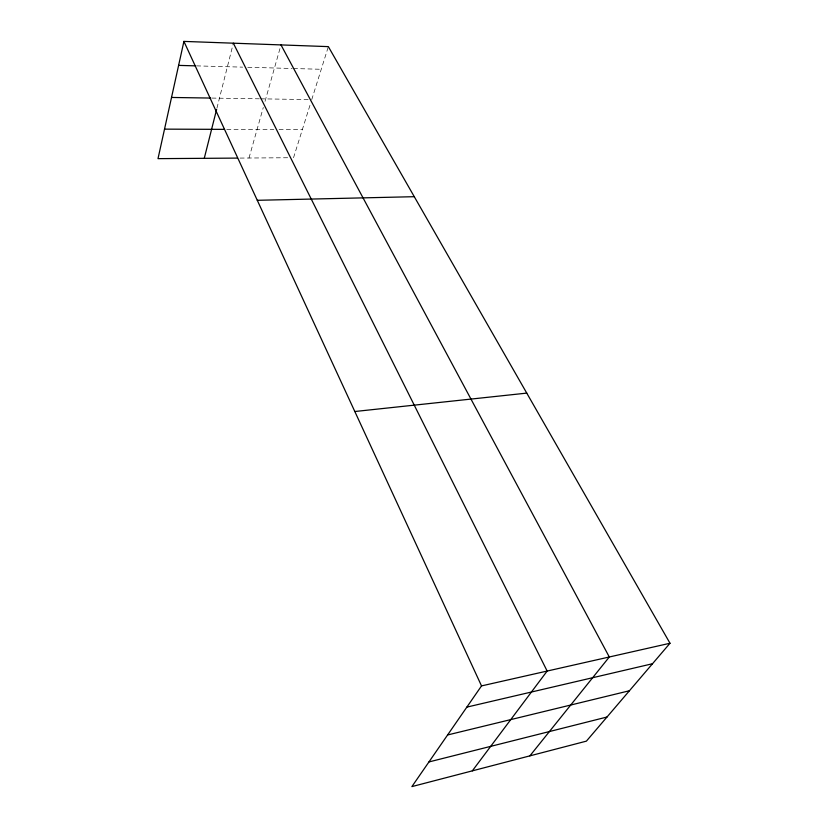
<?xml version="1.0" encoding="UTF-8"?>
<svg xmlns="http://www.w3.org/2000/svg" width="828" height="828" viewBox="0 0 828 828"><rect width="100%" height="100%" fill="white"/><g stroke="black" fill="none" stroke-linecap="round" stroke-linejoin="round"><path stroke-width="0.62" stroke-dasharray="4.14 3.1" d="M216.936 108.147L233.341 43.191M248.99 158.013L263.294 107.474M265.022 101.358L281.002 44.919M293.536 157.703L310.614 103.231M311.742 99.619L328.354 46.627M240.048 158.076L288.444 157.744M226.748 129.375L273.871 129.551M279.046 129.572L302.324 129.665M211.885 98.077L259.288 98.811M260.572 98.832L310.459 99.598M196.588 65.878L242.666 67.14M247.748 67.275L292.17 68.486M293.433 68.527L321.254 69.283"/><path stroke-width="1.24" d="M669.997 643.252L481.523 685.905L411.889 786.6L586.39 741.143L669.997 643.252L328.354 46.627L183.909 41.4L158.003 158.645L237.491 158.096M204.268 158.324L216.625 109.399M472.322 770.858L547.153 671.053L233.341 43.191M529.879 755.871L609.304 656.987L281.002 44.919M428.935 761.946L606.986 717.027M447.596 734.964L629.435 690.749M466.857 707.112L652.495 663.735M354.819 411.516L526.763 393.114M257.291 200.304L414.279 196.691M164.524 129.137L224.222 129.365M171.531 97.456L210.622 98.056M178.61 65.391L195.304 65.847M183.909 41.4L481.523 685.905"/></g></svg>
